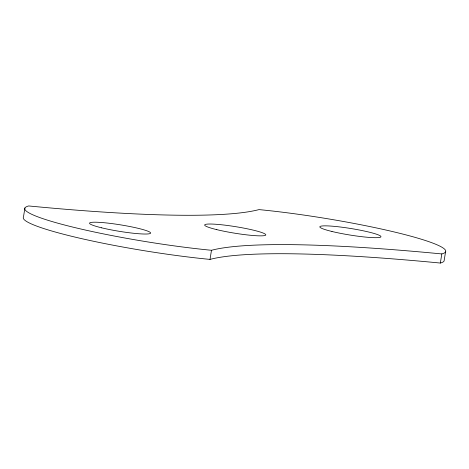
<?xml version="1.0" encoding="UTF-8"?>
<svg xmlns="http://www.w3.org/2000/svg" width="469" height="469" viewBox="0 0 469 469"><rect width="100%" height="100%" fill="white"/><g stroke="black" fill="none" stroke-linecap="round" stroke-linejoin="round"><path stroke-width="0.7" d="M24.927 207.966L23.45 217.083A125.739 13.361 9.2 0 0 82.579 238.856A125.739 13.361 9.2 0 0 210.006 259.398A502.944 53.443 9.2 0 1 440.338 263.05A125.739 13.361 9.2 0 0 444.073 261.034L445.55 251.917M210.006 259.398L211.484 250.282A502.944 53.443 9.2 0 1 441.81 253.934L440.338 263.05M211.484 250.282A125.739 13.361 9.2 0 1 74.008 227.383A125.739 13.361 9.2 0 1 28.662 205.95A502.944 53.443 9.2 0 0 258.994 209.602A125.739 13.361 9.2 0 1 396.469 232.501A125.739 13.361 9.2 0 1 441.81 253.934M101.65 227.823A30.948 3.289 9.2 0 0 150.397 233.38A30.948 3.289 9.2 0 0 108.175 223.144A30.948 3.289 9.2 0 0 101.65 227.823M216.813 229.652A30.948 3.289 9.2 0 0 265.56 235.209A30.948 3.289 9.2 0 0 223.344 224.968A30.948 3.289 9.2 0 0 216.813 229.652M331.976 231.481A30.948 3.289 9.2 0 0 380.722 237.038A30.948 3.289 9.2 0 0 338.507 226.797A30.948 3.289 9.2 0 0 331.976 231.481"/></g></svg>
